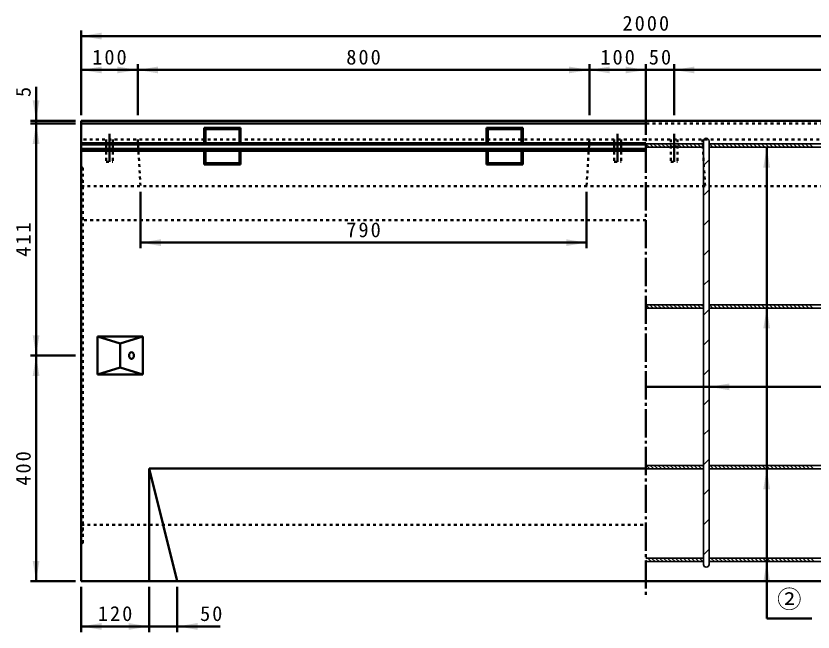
# Model space of a CAD drawing. Units: millimetres, scale not verified. Extents: x 100 to 4105, y 100 to 2870.
# Drawn here: x 1820 to 3232, y 774 to 1865 of the extents above; entities that cross this region are included whole.
import ezdxf
from ezdxf.enums import TextEntityAlignment as Align

# ---------------------------------------------------------------- set-up
doc = ezdxf.new("R2010")
doc.units = ezdxf.units.MM
doc.header["$LTSCALE"] = 5
doc.linetypes.add('USER1', pattern=[2.2, 1, -1.2])
doc.linetypes.add('USER2', pattern=[13.4, 10, -1.2, 1, -1.2])
doc.layers.add('V-nasSTD', color=7, linetype='Continuous', lineweight=50)
doc.styles.add('ＭＳ ゴシック', font='')
doc.styles.get('ＭＳ ゴシック').set_extended_font_data('MS Gothic')

msp = doc.modelspace()

# ---------------------------------------------------------------- hatches: boundary and pattern name
at = {"layer": 'V-nasSTD'}
for points in [[(1972, 1835.655), (1936, 1829.655), (1972, 1823.655)], [(1972, 1775.655), (1936, 1769.655), (1972, 1763.655)], [(2000, 1763.655), (2036, 1769.655), (2000, 1775.655)], [(2072, 1775.655), (2036, 1769.655), (2072, 1763.655)], [(2800, 1763.655), (2836, 1769.655), (2800, 1775.655)], [(2872, 1775.655), (2836, 1769.655), (2872, 1763.655)], [(2900, 1763.655), (2936, 1769.655), (2900, 1775.655)], [(3022, 1775.655), (2986, 1769.655), (3022, 1763.655)], [(1850, 1715.655), (1856, 1679.655), (1862, 1715.655)], [(1862, 1638.655), (1856, 1674.655), (1850, 1638.655)], [(3156, 1596.655), (3150, 1632.655), (3144, 1596.655)], [(2077, 1469.655), (2041, 1463.655), (2077, 1457.655)], [(2795, 1457.655), (2831, 1463.655), (2795, 1469.655)], [(3156, 1311.655), (3150, 1347.655), (3144, 1311.655)], [(1850, 1299.655), (1856, 1263.655), (1862, 1299.655)], [(1862, 1227.655), (1856, 1263.655), (1850, 1227.655)], [(3084, 1214.155), (3048, 1208.155), (3084, 1202.155)], [(3156, 1026.655), (3150, 1062.655), (3144, 1026.655)], [(1850, 899.655), (1856, 863.655), (1862, 899.655)], [(3156, 862.655), (3150, 898.655), (3144, 862.655)], [(1972, 789.655), (1936, 783.655), (1972, 777.655)], [(2020, 777.655), (2056, 783.655), (2020, 789.655)], [(2142, 789.655), (2106, 783.655), (2142, 777.655)]]:
    msp.add_hatch(color=256, dxfattribs=at).paths.add_polyline_path(points)

# ---------------------------------------------------------------- linework, layer by layer
for p, q in [((1936, 1689.655), (1936, 1839.655)), ((1936, 1829.655), (3936, 1829.655)), ((2036, 1689.655), (2036, 1779.655)), ((2836, 1689.655), (2836, 1779.655)), ((2936, 1689.655), (2936, 1779.655)), ((2986, 1689.655), (2986, 1779.655)), ((1936, 1769.655), (2036, 1769.655)), ((2036, 1769.655), (2836, 1769.655)), ((2836, 1769.655), (2936, 1769.655)), ((2936, 1769.655), (2986, 1769.655)), ((2986, 1769.655), (3886, 1769.655)), ((1856, 1739.655), (1856, 1679.655)), ((1926, 1679.655), (1846, 1679.655)), ((1926, 1674.655), (1846, 1674.655)), ((1856, 1674.655), (1856, 1679.655)), ((1856, 1263.655), (1856, 1674.655)), ((1936, 1679.655), (1936, 863.655)), ((1936, 1679.655), (3936, 1679.655)), ((1936, 1674.655), (2936, 1674.655)), ((2153.7, 1666.955), (2218.3, 1666.955)), ((2153.7, 1666.955), (2156, 1664.655)), ((2153.7, 1666.955), (2153.7, 1639.67)), ((2216, 1664.655), (2218.3, 1666.955)), ((2218.3, 1666.955), (2218.3, 1639.67)), ((2653.7, 1666.955), (2718.3, 1666.955)), ((2653.7, 1666.955), (2656, 1664.655)), ((2653.7, 1666.955), (2653.7, 1639.67)), ((2716, 1664.655), (2718.3, 1666.955)), ((2718.3, 1666.955), (2718.3, 1639.67)), ((2156, 1664.655), (2216, 1664.655)), ((2156, 1664.655), (2156, 1639.67)), ((2216, 1664.655), (2216, 1639.67)), ((2656, 1664.655), (2716, 1664.655)), ((2656, 1664.655), (2656, 1639.67)), ((2716, 1664.655), (2716, 1639.67)), ((1936, 1639.67), (2936, 1639.67)), ((1936, 1637.655), (2936, 1637.655)), ((1936, 1629.655), (2936, 1629.655)), ((1936, 1626.296), (2936, 1626.296)), ((2153.7, 1626.296), (2153.7, 1602.355)), ((2156, 1626.296), (2156, 1604.655)), ((2216, 1626.296), (2216, 1604.655)), ((2218.3, 1626.296), (2218.3, 1602.355)), ((2653.7, 1626.296), (2653.7, 1602.355)), ((2656, 1626.296), (2656, 1604.655)), ((2716, 1626.296), (2716, 1604.655)), ((2718.3, 1626.296), (2718.3, 1602.355)), ((3150, 797.655), (3150, 1632.655)), ((2153.7, 1602.355), (2156, 1604.655)), ((2153.7, 1602.355), (2218.3, 1602.355)), ((2156, 1604.655), (2216, 1604.655)), ((2216, 1604.655), (2218.3, 1602.355)), ((2653.7, 1602.355), (2656, 1604.655)), ((2653.7, 1602.355), (2718.3, 1602.355)), ((2656, 1604.655), (2716, 1604.655)), ((2716, 1604.655), (2718.3, 1602.355)), ((2041, 1553.655), (2041, 1453.655)), ((2831, 1553.655), (2831, 1453.655)), ((2041, 1463.655), (2831, 1463.655)), ((1965, 1297.155), (1965, 1230.155)), ((1965, 1297.155), (2045, 1297.155)), ((1965, 1297.155), (2005, 1285.155)), ((2005, 1285.155), (2045, 1297.155)), ((2005, 1285.155), (2005, 1242.155)), ((2045, 1297.155), (2045, 1230.155)), ((1926, 1263.655), (1846, 1263.655)), ((1856, 863.655), (1856, 1263.655)), ((1965, 1230.155), (2005, 1242.155)), ((1965, 1230.155), (2045, 1230.155)), ((2005, 1242.155), (2045, 1230.155)), ((4036, 1208.155), (2936, 1208.155)), ((2056, 1063.655), (2056, 863.655)), ((2056, 1063.655), (2936, 1063.655)), ((2056, 1063.655), (2106, 863.655)), ((1926, 863.655), (1846, 863.655)), ((1936, 863.655), (3936, 863.655)), ((1936, 853.655), (1936, 773.655)), ((2056, 853.655), (2056, 773.655)), ((2106, 853.655), (2106, 773.655)), ((3150, 797.655), (3230, 797.655)), ((1936, 783.655), (2056, 783.655)), ((2056, 783.655), (2106, 783.655)), ((2181.978, 783.655), (2106, 783.655))]:
    msp.add_line(p, q, dxfattribs=at)
at = {"layer": 'V-nasSTD', "linetype": 'USER2'}
for p, q in [((2936, 1704.655), (2936, 838.655)), ((1986, 1656.655), (1986, 1606.655)), ((2886, 1656.655), (2886, 1606.655)), ((2986, 1656.655), (2986, 1606.655))]:
    msp.add_line(p, q, dxfattribs=at)
at = {"layer": 'V-nasSTD', "linetype": 'USER1'}
for p, q in [((1936, 1674.655), (3936, 1674.655)), ((1936, 1674.655), (2674.5, 1674.655)), ((3936, 1646.655), (1936, 1646.655)), ((1980, 1646.655), (1980, 1606.655)), ((1992, 1646.655), (1992, 1606.655)), ((2036, 1646.655), (2041, 1563.655)), ((2836, 1646.655), (2831, 1563.655)), ((2880, 1646.655), (2880, 1606.655)), ((2892, 1646.655), (2892, 1606.655)), ((2980, 1646.655), (2980, 1606.655)), ((2992, 1646.655), (2992, 1606.655)), ((3036, 1646.655), (3041, 1563.655)), ((1936, 1597.655), (1939, 1595.655)), ((1939, 931.655), (1939, 1595.655)), ((1980, 1606.655), (1992, 1606.655)), ((2880, 1606.655), (2892, 1606.655)), ((2980, 1606.655), (2992, 1606.655)), ((1936, 1573.655), (1939, 1575.655)), ((1936, 1563.655), (3936, 1563.655)), ((2936, 1503.655), (1936, 1503.655)), ((1936, 963.655), (2936, 963.655)), ((1936, 953.655), (1939, 951.655)), ((1936, 929.655), (1939, 931.655))]:
    msp.add_line(p, q, dxfattribs=at)
at = {"layer": 'V-nasSTD', "lineweight": 35}
for p, q in [((2936, 1638.655), (3038, 1638.655)), ((2936, 1638.312), (2941.658, 1632.655)), ((2942.729, 1638.655), (2948.729, 1632.655)), ((2949.8, 1638.655), (2955.8, 1632.655)), ((2956.871, 1638.655), (2962.871, 1632.655)), ((2963.942, 1638.655), (2969.942, 1632.655)), ((2971.013, 1638.655), (2977.013, 1632.655)), ((2978.084, 1638.655), (2984.084, 1632.655)), ((2985.155, 1638.655), (2991.155, 1632.655)), ((2992.226, 1638.655), (2998.226, 1632.655)), ((2999.297, 1638.655), (3005.297, 1632.655)), ((3006.368, 1638.655), (3012.368, 1632.655)), ((3013.439, 1638.655), (3019.439, 1632.655)), ((3020.51, 1638.655), (3026.51, 1632.655)), ((3027.581, 1638.655), (3033.581, 1632.655)), ((3034.652, 1638.655), (3038, 1635.307)), ((3038, 1643.655), (3038, 893.655)), ((3048, 1643.655), (3048, 893.655)), ((3048, 1638.655), (3252, 1638.655)), ((3048.795, 1638.655), (3054.795, 1632.655)), ((3055.866, 1638.655), (3061.866, 1632.655)), ((3062.937, 1638.655), (3068.937, 1632.655)), ((3070.008, 1638.655), (3076.008, 1632.655)), ((3077.079, 1638.655), (3083.079, 1632.655)), ((3084.15, 1638.655), (3090.15, 1632.655)), ((3091.221, 1638.655), (3097.221, 1632.655)), ((3098.292, 1638.655), (3104.292, 1632.655)), ((3105.363, 1638.655), (3111.363, 1632.655)), ((3112.434, 1638.655), (3118.434, 1632.655)), ((3119.505, 1638.655), (3125.505, 1632.655)), ((3126.576, 1638.655), (3132.576, 1632.655)), ((3133.647, 1638.655), (3139.647, 1632.655)), ((3140.718, 1638.655), (3146.718, 1632.655)), ((3147.79, 1638.655), (3153.79, 1632.655)), ((3154.861, 1638.655), (3160.861, 1632.655)), ((3161.932, 1638.655), (3167.932, 1632.655)), ((3169.003, 1638.655), (3175.003, 1632.655)), ((3176.074, 1638.655), (3182.074, 1632.655)), ((3183.145, 1638.655), (3189.145, 1632.655)), ((3190.216, 1638.655), (3196.216, 1632.655)), ((3197.287, 1638.655), (3203.287, 1632.655)), ((3204.358, 1638.655), (3210.358, 1632.655)), ((3211.429, 1638.655), (3217.429, 1632.655)), ((3218.5, 1638.655), (3224.5, 1632.655)), ((3225.571, 1638.655), (3231.571, 1632.655)), ((3038, 1632.655), (2936, 1632.655)), ((3048, 1632.655), (3252, 1632.655)), ((3038, 1600.168), (3048, 1610.168)), ((3038, 1547.135), (3048, 1557.135)), ((3038, 1494.102), (3048, 1504.102)), ((3038, 1441.069), (3048, 1451.069)), ((3038, 1388.036), (3048, 1398.036)), ((2936, 1353.655), (3038, 1353.655)), ((2936, 1353.312), (2941.658, 1347.655)), ((3038, 1347.655), (2936, 1347.655)), ((2942.729, 1353.655), (2948.729, 1347.655)), ((2949.8, 1353.655), (2955.8, 1347.655)), ((2956.871, 1353.655), (2962.871, 1347.655)), ((2963.942, 1353.655), (2969.942, 1347.655)), ((2971.013, 1353.655), (2977.013, 1347.655)), ((2978.084, 1353.655), (2984.084, 1347.655)), ((2985.155, 1353.655), (2991.155, 1347.655)), ((2992.226, 1353.655), (2998.226, 1347.655)), ((2999.297, 1353.655), (3005.297, 1347.655)), ((3006.368, 1353.655), (3012.368, 1347.655)), ((3013.439, 1353.655), (3019.439, 1347.655)), ((3020.51, 1353.655), (3026.51, 1347.655)), ((3027.581, 1353.655), (3033.581, 1347.655)), ((3034.652, 1353.655), (3038, 1350.307)), ((3038, 1335.003), (3048, 1345.003)), ((3048, 1353.655), (3252, 1353.655)), ((3048, 1347.655), (3252, 1347.655)), ((3048.795, 1353.655), (3054.795, 1347.655)), ((3055.866, 1353.655), (3061.866, 1347.655)), ((3062.937, 1353.655), (3068.937, 1347.655)), ((3070.008, 1353.655), (3076.008, 1347.655)), ((3077.079, 1353.655), (3083.079, 1347.655)), ((3084.15, 1353.655), (3090.15, 1347.655)), ((3091.221, 1353.655), (3097.221, 1347.655)), ((3098.292, 1353.655), (3104.292, 1347.655)), ((3105.363, 1353.655), (3111.363, 1347.655)), ((3112.434, 1353.655), (3118.434, 1347.655)), ((3119.505, 1353.655), (3125.505, 1347.655)), ((3126.576, 1353.655), (3132.576, 1347.655)), ((3133.647, 1353.655), (3139.647, 1347.655)), ((3140.718, 1353.655), (3146.718, 1347.655)), ((3147.79, 1353.655), (3153.79, 1347.655)), ((3154.861, 1353.655), (3160.861, 1347.655)), ((3161.932, 1353.655), (3167.932, 1347.655)), ((3169.003, 1353.655), (3175.003, 1347.655)), ((3176.074, 1353.655), (3182.074, 1347.655)), ((3183.145, 1353.655), (3189.145, 1347.655)), ((3190.216, 1353.655), (3196.216, 1347.655)), ((3197.287, 1353.655), (3203.287, 1347.655)), ((3204.358, 1353.655), (3210.358, 1347.655)), ((3211.429, 1353.655), (3217.429, 1347.655)), ((3218.5, 1353.655), (3224.5, 1347.655)), ((3225.571, 1353.655), (3231.571, 1347.655)), ((3038, 1281.97), (3048, 1291.97)), ((3038, 1228.937), (3048, 1238.937)), ((3038, 1175.904), (3048, 1185.904)), ((3038, 1122.871), (3048, 1132.871)), ((3038, 1069.838), (3048, 1079.838)), ((2936, 1068.655), (3038, 1068.655)), ((3038, 1062.655), (2936, 1062.655)), ((2936.81, 1068.655), (2942.81, 1062.655)), ((2943.881, 1068.655), (2949.881, 1062.655)), ((2950.952, 1068.655), (2956.952, 1062.655)), ((2958.023, 1068.655), (2964.023, 1062.655)), ((2965.094, 1068.655), (2971.094, 1062.655)), ((2972.165, 1068.655), (2978.165, 1062.655)), ((2979.236, 1068.655), (2985.236, 1062.655)), ((2986.307, 1068.655), (2992.307, 1062.655)), ((2993.378, 1068.655), (2999.378, 1062.655)), ((3000.449, 1068.655), (3006.449, 1062.655)), ((3007.52, 1068.655), (3013.52, 1062.655)), ((3014.592, 1068.655), (3020.592, 1062.655)), ((3021.663, 1068.655), (3027.663, 1062.655)), ((3028.734, 1068.655), (3034.734, 1062.655)), ((3035.805, 1068.655), (3038, 1066.459)), ((3048, 1068.655), (3252, 1068.655)), ((3048, 1063.53), (3048.876, 1062.655)), ((3048, 1062.655), (3252, 1062.655)), ((3049.947, 1068.655), (3055.947, 1062.655)), ((3057.018, 1068.655), (3063.018, 1062.655)), ((3064.089, 1068.655), (3070.089, 1062.655)), ((3071.16, 1068.655), (3077.16, 1062.655)), ((3078.231, 1068.655), (3084.231, 1062.655)), ((3085.302, 1068.655), (3091.302, 1062.655)), ((3092.373, 1068.655), (3098.373, 1062.655)), ((3099.444, 1068.655), (3105.444, 1062.655)), ((3106.515, 1068.655), (3112.515, 1062.655)), ((3113.586, 1068.655), (3119.586, 1062.655)), ((3120.658, 1068.655), (3126.658, 1062.655)), ((3127.729, 1068.655), (3133.729, 1062.655)), ((3134.8, 1068.655), (3140.8, 1062.655)), ((3141.871, 1068.655), (3147.871, 1062.655)), ((3148.942, 1068.655), (3154.942, 1062.655)), ((3156.013, 1068.655), (3162.013, 1062.655)), ((3163.084, 1068.655), (3169.084, 1062.655)), ((3170.155, 1068.655), (3176.155, 1062.655)), ((3177.226, 1068.655), (3183.226, 1062.655)), ((3184.297, 1068.655), (3190.297, 1062.655)), ((3191.368, 1068.655), (3197.368, 1062.655)), ((3198.439, 1068.655), (3204.439, 1062.655)), ((3205.51, 1068.655), (3211.51, 1062.655)), ((3212.581, 1068.655), (3218.581, 1062.655)), ((3219.652, 1068.655), (3225.652, 1062.655)), ((3226.724, 1068.655), (3232.724, 1062.655)), ((3038, 1016.805), (3048, 1026.805)), ((3038, 963.772), (3048, 973.772)), ((3038, 910.739), (3048, 920.739)), ((2936, 904.655), (3038, 904.655)), ((2939.18, 904.655), (2945.18, 898.655)), ((2946.251, 904.655), (2952.251, 898.655)), ((2953.322, 904.655), (2959.322, 898.655)), ((2960.393, 904.655), (2966.393, 898.655)), ((2967.465, 904.655), (2973.465, 898.655)), ((2974.536, 904.655), (2980.536, 898.655)), ((2981.607, 904.655), (2987.607, 898.655)), ((2988.678, 904.655), (2994.678, 898.655)), ((2995.749, 904.655), (3001.749, 898.655)), ((3002.82, 904.655), (3008.82, 898.655)), ((3009.891, 904.655), (3015.891, 898.655)), ((3016.962, 904.655), (3022.962, 898.655)), ((3024.033, 904.655), (3030.033, 898.655)), ((3031.104, 904.655), (3037.104, 898.655)), ((3037.17, 904.655), (3038, 903.825)), ((3038, 903.825), (3037.17, 904.655)), ((3048, 904.655), (3252, 904.655)), ((3051.312, 904.655), (3057.312, 898.655)), ((3058.383, 904.655), (3064.383, 898.655)), ((3065.454, 904.655), (3071.454, 898.655)), ((3072.525, 904.655), (3078.525, 898.655)), ((3079.597, 904.655), (3085.597, 898.655)), ((3086.668, 904.655), (3092.668, 898.655)), ((3093.739, 904.655), (3099.739, 898.655)), ((3100.81, 904.655), (3106.81, 898.655)), ((3107.881, 904.655), (3113.881, 898.655)), ((3114.952, 904.655), (3120.952, 898.655)), ((3122.023, 904.655), (3128.023, 898.655)), ((3129.094, 904.655), (3135.094, 898.655)), ((3136.165, 904.655), (3142.165, 898.655)), ((3143.236, 904.655), (3149.236, 898.655)), ((3150.307, 904.655), (3156.307, 898.655)), ((3157.378, 904.655), (3163.378, 898.655)), ((3164.449, 904.655), (3170.449, 898.655)), ((3171.52, 904.655), (3177.52, 898.655)), ((3178.592, 904.655), (3184.592, 898.655)), ((3185.663, 904.655), (3191.663, 898.655)), ((3192.734, 904.655), (3198.734, 898.655)), ((3199.805, 904.655), (3205.805, 898.655)), ((3206.876, 904.655), (3212.876, 898.655)), ((3213.947, 904.655), (3219.947, 898.655)), ((3221.018, 904.655), (3227.018, 898.655)), ((3228.089, 904.655), (3234.089, 898.655)), ((2936, 900.764), (2938.109, 898.655)), ((3038, 898.655), (2936, 898.655)), ((3048, 900.896), (3050.241, 898.655)), ((3048, 898.655), (3252, 898.655))]:
    msp.add_line(p, q, dxfattribs=at)
for centre, start, end in [((3043, 1643.655), 0, 180), ((3043, 893.655), 180, 0)]:
    msp.add_arc(centre, 5, start, end, dxfattribs=at)
at = {"layer": 'V-nasSTD'}
msp.add_ellipse((2025, 1263.655), major_axis=(0, 6), ratio=0.707107, dxfattribs=at)

# ---------------------------------------------------------------- texts
at = {"layer": 'V-nasSTD', "style": 'ＭＳ ゴシック'}
msp.add_text('5', height=26.39, rotation=90, dxfattribs=at).set_placement((1820, 1721.655), align=Align.TOP_LEFT)
msp.add_text('②', height=31.67, dxfattribs=at).set_placement((3168.4, 847.855), align=Align.TOP_LEFT)
at = {"layer": 'V-nasSTD', "char_height": 26.39, "attachment_point": 1, "style": 'ＭＳ ゴシック'}
for s, insert in [('\\T1.2;2000', (2894.6, 1865.655)), ('\\T1.2;100', (1955.4, 1805.655)), ('\\T1.2;800', (2405.4, 1805.655)), ('\\T1.2;100', (2855.4, 1805.655)), ('\\T1.2;50', (2941.2, 1805.655)), ('\\T1.2;790', (2405.4, 1499.655)), ('\\T1.2;120', (1965.4, 819.655)), ('\\T1.2;50', (2146.4, 819.651))]:
    msp.add_mtext(s, dxfattribs=dict(at, insert=insert))
at = {"layer": 'V-nasSTD', "char_height": 26.39, "attachment_point": 1, "rotation": 90, "style": 'ＭＳ ゴシック'}
for s, insert in [('\\T1.2;411', (1820, 1438.555)), ('\\T1.2;400', (1820, 1033.055))]:
    msp.add_mtext(s, dxfattribs=dict(at, insert=insert))

doc.saveas('drawing.dxf')
